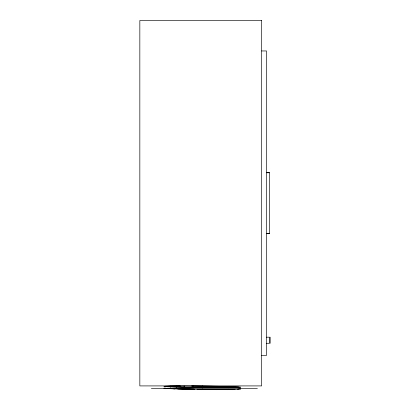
<?xml version="1.0" encoding="UTF-8"?>
<svg xmlns="http://www.w3.org/2000/svg" width="410" height="410" viewBox="0 0 410 410"><rect width="100%" height="100%" fill="white"/><g stroke="black" fill="none" stroke-linecap="round" stroke-linejoin="round"><path stroke-width="0.61" d="M170.719 387.337L170.729 386.117L184.157 385.994L220.698 386.384L238.835 387.204C214.512 388.019 190.055 387.778 165.758 386.425L170.729 386.117M176.556 387.25L176.566 386.03M184.141 387.824L184.157 385.994M192.966 387.845L192.987 386.015M202.191 387.921L202.207 386.092M202.427 387.921L202.448 386.092M211.888 387.435L211.898 386.22M220.683 387.604L220.698 386.384M228.226 387.798L228.242 386.579M237.533 389.203L238.815 389.029M235.073 389.29L197.087 389.295M173.445 388.772L174.891 388.762L172.144 388.665A34.712 0.687 0.6 0 1 168.71 388.46M261.636 50.953L266.51 50.953L266.51 355.46L261.636 355.46M266.51 172.707L269.555 172.697L269.555 233.674L266.51 233.659L269.555 233.597M266.51 172.753L269.555 172.769M266.51 337.189L269.555 337.189L269.555 343.278L266.51 343.278M151.372 388.644L257.377 388.644M194.565 389.264L176.966 388.89M175.183 388.834L167.546 388.49M270.164 337.189L270.164 343.278M239.471 388.844A38.366 0.758 0.6 0 1 201.751 389.392A38.366 0.758 0.6 0 1 165.358 388.044M191.593 385.974A38.366 0.758 0.6 0 1 240.332 387.317A38.366 0.758 0.6 0 1 182.373 387.25A38.366 0.758 0.6 0 1 180.303 385.959M232.27 389.3A34.712 0.687 0.6 0 1 199.721 389.3M194.32 389.223A34.712 0.687 0.6 0 1 178.165 388.88M261.636 20.5L139.836 20.5L139.836 385.912L261.636 385.912L261.636 20.5"/></g></svg>
